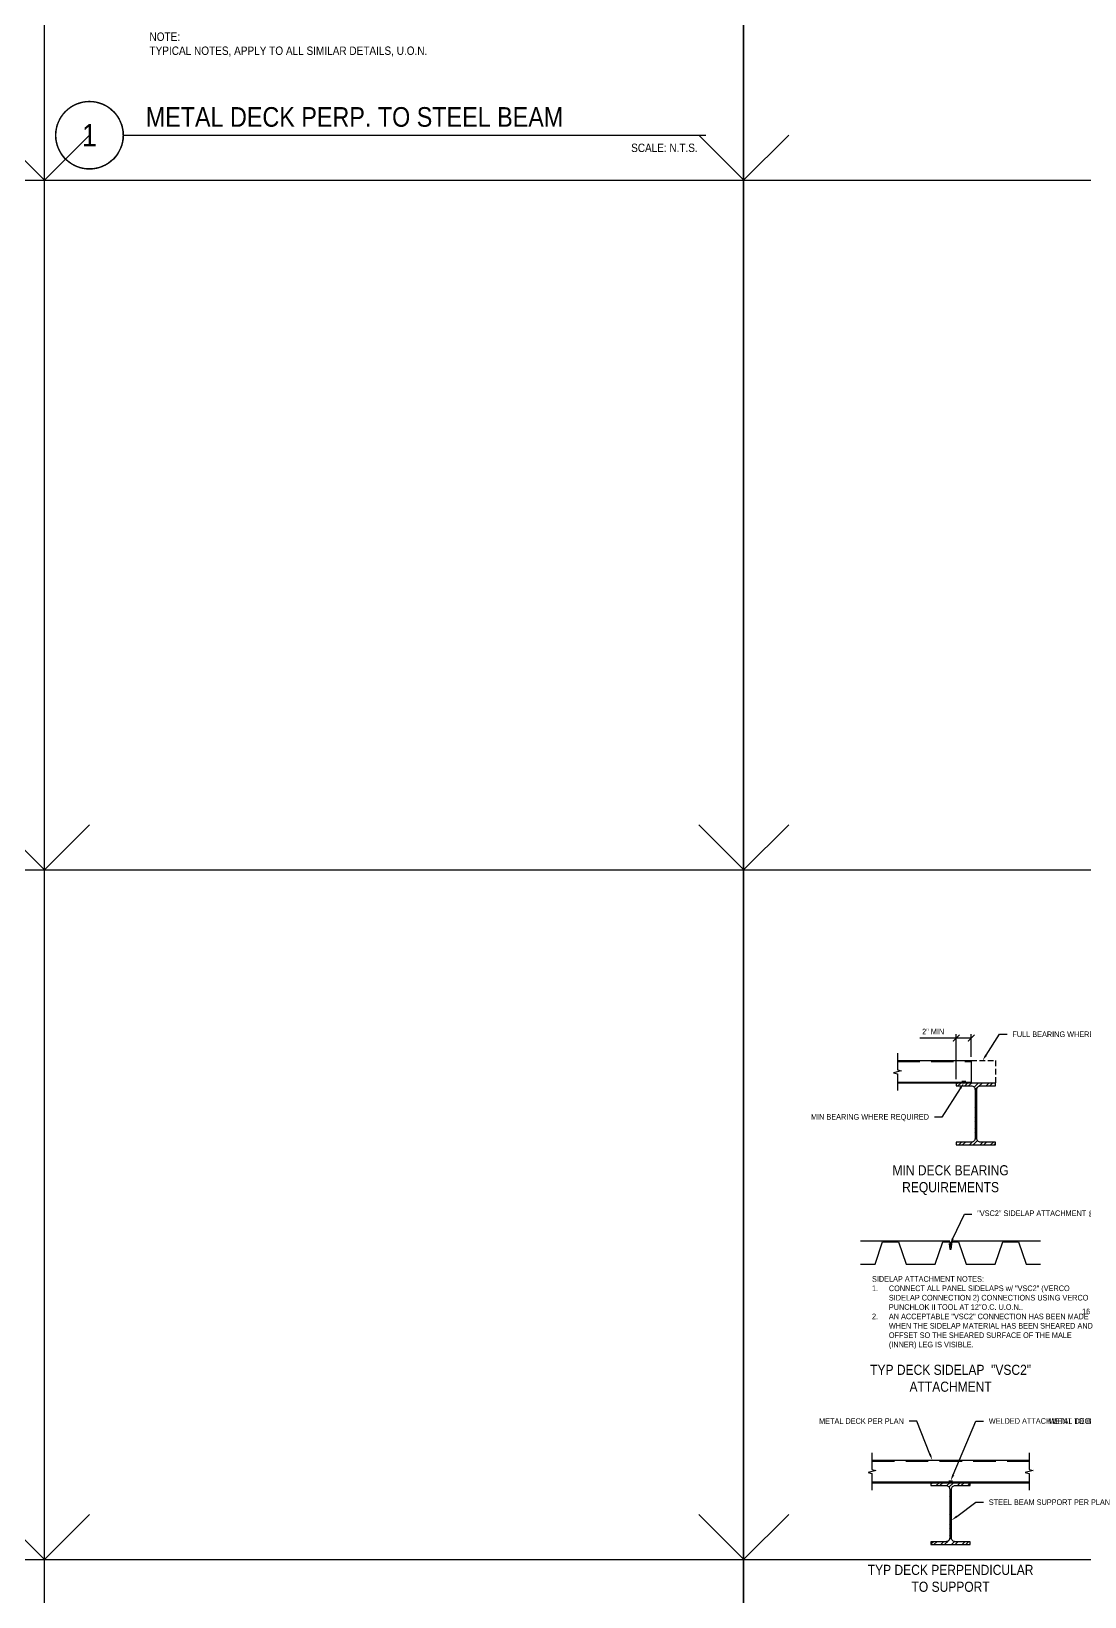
# Model space of a CAD drawing. Header units: inches. Extents: x -16404 to 14624, y -1591 to 16152.
# Drawn here: x -15520.4 to -15380, y 7527 to 7735.9 of the extents above; entities that cross this region are included whole.
import ezdxf
from ezdxf import colors
from ezdxf.entities.mleader import LeaderData, LeaderLine
from ezdxf.enums import TextEntityAlignment as Align
from ezdxf.math import Vec2, Vec3

# ---------------------------------------------------------------- set-up
doc = ezdxf.new("R2010")
doc.units = ezdxf.units.IN
doc.header["$LTSCALE"] = 24
doc.header["$MEASUREMENT"] = 0
for name, pattern in [('DASHED2', [0.375, 0.25, -0.125]), ('HIDDEN2', [0.1875, 0.125, -0.0625]), ('HIDDEN8', [0.04625, 0.03125, -0.015])]:
    doc.linetypes.add(name, pattern=pattern)
doc.layers.get('0').update_dxf_attribs({"linetype": 'CONTINUOUS'})
doc.layers.get('DefPoints').update_dxf_attribs({"color": 251, "linetype": 'CONTINUOUS'})
for name, color, linetype in [('S-ANNO-DIMS', 2, 'CONTINUOUS'), ('S-ANNO-NOTE', 4, 'CONTINUOUS'), ('S-BREAK', 2, 'CONTINUOUS'), ('S-STEEL', 4, 'CONTINUOUS')]:
    doc.layers.add(name, color=color, linetype=linetype)
doc.layers.add('S-ANNO-GRID-NONPLOT', color=251, linetype='CONTINUOUS', plot=False)
doc.layers.add('S-HATCH1', color=1, linetype='CONTINUOUS', transparency=0.5)
doc.styles.add('Arial', font='arial.ttf', dxfattribs={"width": 0.85})
doc.dimstyles.new('DIM-8$0', dxfattribs={"dimscale": 8, "dimtxt": 0.09375, "dimasz": 0.109375, "dimexe": 0.0625, "dimexo": 0.0625, "dimgap": 0.0625, "dimtad": 1, "dimdec": 4, "dimzin": 11, "dimdsep": 46, "dimlunit": 4, "dimtxsty": 'Arial', "dimblk1": 'ARCHTICK', "dimblk2": 'ARCHTICK', "dimsah": 1, "dimcen": 0.125, "dimdle": 0.0625, "dimclrd": 256, "dimclre": 256, "dimclrt": 4, "dimadec": 0, "dimazin": 0, "dimtfac": 1, "dimtdec": 4, "dimtmove": 0, "dimatfit": 3, "dimldrblk": 'ARCHTICK', "dimfxl": 1, "dimtolj": 1, "dimtzin": 11, "dimarcsym": 0})

# ---------------------------------------------------------------- blocks, each defined once
blk = doc.blocks.new('W8x21')
at = {"layer": 'S-HATCH1'}
h = blk.add_hatch(dxfattribs=at)
h.set_pattern_fill('STEEL', color=256, scale=8, style=0)
h.set_pattern_definition([(45, (-55.7914, -336.0449), (-0.7071068, 0.7071068), []), (45, (-55.7914, -335.5449), (-0.7071068, 0.7071068), [])])
edge = h.paths.add_edge_path()
edge.add_line((2.625, -4.125), (2.625, -3.75))
edge.add_line((2.625, -3.75), (0.625, -3.75))
edge.add_arc((0.625, -3.25), 0.5, 180, 270, ccw=False)
edge.add_line((0.125, -3.25), (0.125, 3.25))
edge.add_arc((0.625, 3.25), 0.5, 90, 180, ccw=False)
edge.add_line((0.625, 3.75), (2.625, 3.75))
edge.add_line((2.625, 3.75), (2.625, 4.125))
edge.add_line((2.625, 4.125), (-2.625, 4.125))
edge.add_line((-2.625, 4.125), (-2.625, 3.75))
edge.add_line((-2.625, 3.75), (-0.625, 3.75))
edge.add_arc((-0.625, 3.25), 0.5, 0, 90, ccw=False)
edge.add_line((-0.125, 3.25), (-0.125, -3.25))
edge.add_arc((-0.625, -3.25), 0.5, -90, 0, ccw=False)
edge.add_line((-0.625, -3.75), (-2.625, -3.75))
edge.add_line((-2.625, -3.75), (-2.625, -4.125))
edge.add_line((-2.625, -4.125), (2.625, -4.125))
at = {"layer": 'S-STEEL'}
blk.add_lwpolyline([(2.625, -4.125), (2.625, -3.75), (0.625, -3.75, -0.4142136), (0.125, -3.25), (0.125, 3.25, -0.4142136), (0.625, 3.75), (2.625, 3.75), (2.625, 4.125), (-2.625, 4.125), (-2.625, 3.75), (-0.625, 3.75, -0.4142136), (-0.125, 3.25), (-0.125, -3.25, -0.4142136), (-0.625, -3.75), (-2.625, -3.75), (-2.625, -4.125)], format="xyb", close=True, dxfattribs=at)
blk = doc.blocks.new('_ARCHTICK')
at = {"color": 0, "linetype": 'ByBlock', "const_width": 0.15}
blk.add_lwpolyline([(-0.5, -0.5), (0.5, 0.5)], dxfattribs=at)
blk = doc.blocks.new('*D2204')
at = {"layer": 'DefPoints', "color": 0, "transparency": 16777216}
for p in [(-15395.09, 7601.56), (-15395.09, 7598.56), (-15397.09, 7595.56)]:
    blk.add_point(p, dxfattribs=at)
at = {"layer": 'S-ANNO-DIMS', "lineweight": -2, "transparency": 16777216}
for p, q in [((-15397.09, 7601.56), (-15401.96, 7601.56)), ((-15395.09, 7601.56), (-15397.59, 7601.56)), ((-15397.09, 7596.06), (-15397.09, 7602.06)), ((-15395.09, 7599.06), (-15395.09, 7602.06))]:
    blk.add_line(p, q, dxfattribs=at)
at = {"layer": 'S-ANNO-DIMS', "lineweight": -2, "transparency": 16777216, "xscale": 0.875, "yscale": 0.875, "zscale": 0.875, "rotation": 180}
blk.add_blockref('_ARCHTICK', (-15397.09, 7601.56), dxfattribs=at)
at = {"layer": 'S-ANNO-DIMS', "lineweight": -2, "transparency": 16777216, "xscale": 0.875, "yscale": 0.875, "zscale": 0.875}
blk.add_blockref('_ARCHTICK', (-15395.09, 7601.56), dxfattribs=at)
at = {"layer": 'S-ANNO-DIMS', "color": 4, "transparency": 16777216, "insert": (-15400.17, 7602.43), "char_height": 0.75, "attachment_point": 5, "style": 'Arial'}
blk.add_mtext('\\A1;2" MIN', dxfattribs=at)
blk = doc.blocks.new('*U332')
at = {"const_width": 0.188}
for points in [[(-4.5, 0, -1), (4.5, 0, 3.732051)], [(-4.5, 0, 1), (4.5, 0, -3.732051)]]:
    blk.add_lwpolyline(points, format="xyb", dxfattribs=at)
blk.add_lwpolyline([(4.5, 0), (82.21, 0)], dxfattribs=at)
blk.add_circle((0, 0), 4.5)
at = {"style": 'Arial', "width": 0.85}
for tag, p in [('DWG_TITLE_1', (7.5, 6.19)), ('DWG_TITLE_2', (7.5, 2.44))]:
    blk.add_attdef(tag, text='', height=2.62, dxfattribs=at).set_placement(p, align=Align.MIDDLE_LEFT)
blk.add_attdef('#', text='', height=3, dxfattribs=at).set_placement((0, 0), align=Align.MIDDLE_CENTER)
blk.add_attdef('SCALE', text='', height=1.12, dxfattribs=at).set_placement((81.08, -1.12), align=Align.TOP_RIGHT)
blk = doc.blocks.new('Se_24x36_DETAILS_GRID')
for p, q in [((0, 23), (7.767, 23)), ((0, 15.333), (0, 23)), ((15.535, 23), (23.302, 23)), ((23.302, 23), (31.07, 23)), ((23.302, 15.333), (23.302, 23)), ((31.07, 15.333), (31.07, 23)), ((0, 15.333), (0.5, 15.833)), ((23.302, 15.333), (23.802, 15.833)), ((0, 15.333), (7.767, 15.333)), ((0, 7.667), (0, 15.333)), ((15.535, 15.333), (23.302, 15.333)), ((23.302, 15.333), (31.07, 15.333)), ((23.302, 7.667), (23.302, 15.333)), ((31.07, 7.667), (31.07, 15.333)), ((0, 7.667), (0.5, 8.167)), ((23.302, 7.667), (23.802, 8.167)), ((0, 7.667), (7.767, 7.667)), ((0, 0), (0, 7.667)), ((15.535, 7.667), (23.302, 7.667)), ((23.302, 7.667), (31.07, 7.667)), ((23.302, 0), (23.302, 7.667)), ((31.07, 0), (31.07, 7.667)), ((0, 0), (0.5, 0.5)), ((23.302, 0), (23.802, 0.5)), ((0, 0), (7.767, 0)), ((15.535, 0), (23.302, 0)), ((23.302, 0), (31.07, 0))]:
    blk.add_line(p, q)
at = {"linetype": 'DASHED2', "ltscale": 0.5}
for p, q in [((23.302, 15.333), (22.802, 15.833)), ((31.07, 15.333), (30.57, 15.833)), ((23.302, 7.667), (22.802, 8.167)), ((31.07, 7.667), (30.57, 8.167)), ((23.302, 0), (22.802, 0.5)), ((31.07, 0), (30.57, 0.5))]:
    blk.add_line(p, q, dxfattribs=at)

msp = doc.modelspace()

# ---------------------------------------------------------------- linework, layer by layer
at = {"layer": 'S-BREAK'}
for points in [[(-15404.94531, 7599.55867), (-15404.94531, 7597.31106), (-15404.42641, 7597.18486), (-15405.46421, 7596.93248), (-15404.94531, 7596.80629), (-15404.94531, 7594.55867)], [(-15408.32371, 7546.2499), (-15408.32371, 7544.00228), (-15407.80481, 7543.87609), (-15408.84261, 7543.6237), (-15408.32371, 7543.49751), (-15408.32371, 7541.2499)], [(-15387.36551, 7546.2499), (-15387.36551, 7544.00228), (-15386.84661, 7543.87609), (-15387.88441, 7543.6237), (-15387.36551, 7543.49751), (-15387.36551, 7541.2499)]]:
    msp.add_lwpolyline(points, dxfattribs=at)
at = {"layer": 'S-STEEL', "color": 6}
for p, q in [((-15396.32737, 7595.80867), (-15395.82737, 7595.80867)), ((-15398.08475, 7542.4999), (-15397.58475, 7542.4999))]:
    msp.add_line(p, q, dxfattribs=at)
at = {"layer": 'S-STEEL'}
for points in [[(-15404.94531, 7598.55867), (-15395.0912, 7598.55867), (-15395.0912, 7595.55867), (-15404.94531, 7595.55867)], [(-15408.32371, 7545.2499), (-15387.36551, 7545.2499)], [(-15408.32371, 7542.2499), (-15387.36551, 7542.2499)]]:
    msp.add_lwpolyline(points, dxfattribs=at)
at = {"layer": 'S-STEEL', "color": 2, "linetype": 'HIDDEN2'}
for points in [[(-15404.94531, 7598.43367), (-15395.0912, 7598.43367)], [(-15408.32371, 7545.1249), (-15387.36551, 7545.1249)]]:
    msp.add_lwpolyline(points, dxfattribs=at)
at = {"layer": 'S-STEEL', "color": 1, "linetype": 'HIDDEN8'}
msp.add_lwpolyline([(-15395.0912, 7598.55867), (-15391.8412, 7598.55867), (-15391.8412, 7595.55867)], dxfattribs=at)
at = {"layer": 'S-STEEL', "color": 3}
for points in [[(-15404.94531, 7595.68367), (-15395.0912, 7595.68367)], [(-15397.65247, 7574.49728), (-15385.83997, 7574.49728)], [(-15408.32371, 7542.3749), (-15387.36551, 7542.3749)]]:
    msp.add_lwpolyline(points, dxfattribs=at)
at = {"layer": 'S-STEEL', "color": 2}
for points in [[(-15409.83997, 7574.49728), (-15397.96497, 7574.49728)], [(-15409.83997, 7571.39728), (-15407.90247, 7571.39728), (-15406.90247, 7574.39728), (-15404.77747, 7574.39728), (-15403.77747, 7571.39728), (-15399.90247, 7571.39728), (-15398.90247, 7574.39728), (-15397.96497, 7574.39728), (-15397.87122, 7573.64728)]]:
    msp.add_lwpolyline(points, dxfattribs=at)
at = {"layer": 'S-STEEL', "color": 5}
msp.add_lwpolyline([(-15398.05872, 7574.14728), (-15397.96497, 7573.39728), (-15397.77747, 7573.39728), (-15397.65247, 7574.39728), (-15396.77747, 7574.39728), (-15395.77747, 7571.39728), (-15391.90247, 7571.39728), (-15390.90247, 7574.39728), (-15388.77747, 7574.39728), (-15387.77747, 7571.39728), (-15385.83997, 7571.39728)], dxfattribs=at)

# ---------------------------------------------------------------- block references
at = {"layer": 'S-ANNO-GRID-NONPLOT', "xscale": 12, "yscale": 12, "zscale": 12}
for p in [(-15798.26811, 7716), (-15425.43172, 7716), (-15798.26811, 7440), (-15425.43172, 7440)]:
    msp.add_blockref('Se_24x36_DETAILS_GRID', p, dxfattribs=at)
at = {"layer": 'S-ANNO-NOTE'}
msp.add_blockref('*U332', (-15512.64082, 7722), dxfattribs=at).add_auto_attribs({'#': '1', 'DWG_TITLE_2': 'METAL DECK PERP. TO STEEL BEAM', 'SCALE': 'SCALE: N.T.S.'})
at = {"layer": 'S-STEEL'}
for p in [(-15394.4662, 7591.43367), (-15397.84461, 7538.1249)]:
    msp.add_blockref('W8x21', p, dxfattribs=at)

# ---------------------------------------------------------------- texts
at = {"layer": 'S-ANNO-NOTE', "color": 4, "linetype": 'Continuous', "insert": (-15504.64077, 7732.50001), "char_height": 1.125, "width": 62.7381253, "attachment_point": 7, "style": 'Arial'}
msp.add_mtext('\\A1;NOTE:\\PTYPICAL NOTES, APPLY TO ALL SIMILAR DETAILS, U.O.N.', dxfattribs=at)
at = {"layer": 'S-ANNO-NOTE', "color": 6, "char_height": 1.35, "attachment_point": 2, "style": 'Arial'}
for s, insert, width in [('MIN DECK BEARING REQUIREMENTS', (-15397.84461, 7584.60116), 17.4934682), ('\\A1;TYP DECK SIDELAP  "VSC2" ATTACHMENT', (-15397.84461, 7557.9817), 23.2514509), ('TYP DECK PERPENDICULAR TO SUPPORT', (-15397.84461, 7531.29238), 23.8927553)]:
    msp.add_mtext(s, dxfattribs=dict(at, insert=insert, width=width))
at = {"layer": 'S-ANNO-NOTE', "insert": (-15408.32371, 7569.80508), "char_height": 0.75, "width": 27.2995612, "attachment_point": 1, "style": 'Arial'}
msp.add_mtext('SIDELAP ATTACHMENT NOTES:\\P\\pi-2.25,l2.25,t2.25;1.^ICONNECT ALL PANEL SIDELAPS w/ "VSC2" (VERCO SIDELAP CONNECTION 2) CONNECTIONS USING VERCO PUNCHLOK II TOOL AT 12"O.C. U.O.N..\\P2.^IAN ACCEPTABLE "VSC2" CONNECTION HAS BEEN MADE WHEN THE SIDELAP MATERIAL HAS BEEN SHEARED AND OFFSET SO THE SHEARED SURFACE OF THE MALE (INNER) LEG IS VISIBLE.', dxfattribs=at)

# ---------------------------------------------------------------- dimensions: what is measured, and where the dimension line sits
at = {"layer": 'S-ANNO-DIMS'}
dim = msp.add_linear_dim(base=(-15395.0912, 7601.55573), p1=(-15397.0912, 7595.55867), p2=(-15395.0912, 7598.55867), text='<> MIN', dimstyle='DIM-8$0', dxfattribs=at)
dim.commit()
dim.dimension.update_dxf_attribs({"geometry": '*D2204', "text_midpoint": (-15400.1662, 7601.55573), "dimtype": 160})

# ---------------------------------------------------------------- leaders
at = {"layer": 'S-ANNO-NOTE'}
ml = msp.add_multileader_mtext('Standard', dxfattribs=at)
ml.set_content('\\A1;SHEATHING PER PLAN', color=4, style='Arial')
ml.set_leader_properties(color=2)
ml.build(insert=Vec2(0, 0))
ml.multileader.update_dxf_attribs({"dogleg_length": 0.36, "arrow_head_size": 1.3125, "scale": 12})
ctx = ml.context
ctx.base_point, ctx.scale, ctx.char_height, ctx.arrow_head_size, ctx.landing_gap_size, ctx.plane_origin = Vec3(-15232.44994, 7621.0874), 12, 1.125, 1.3125, 1.08, Vec3(-15168.85976, 7916.84642)
ctx.text_align_type = 2
notes = []
notes.append((ctx, [(0, (1, 1, 0), (-15214.18723, 7621.0874), (-1, 0), 1.5, [(0, [(-15208.63062, 7609.31141)], 0, [])])]))
ctx.mtext.insert, ctx.mtext.width, ctx.mtext.alignment, ctx.mtext.flow_direction = Vec3(-15216.76723, 7621.65949), 15.3395772, 3, 5
ml = msp.add_multileader_mtext('Standard', dxfattribs=at)
ml.set_content('\\A1;BEAM/JOIST PER PLAN', color=4, style='Arial')
ml.set_leader_properties(color=2)
ml.build(insert=Vec2(0, 0))
ml.multileader.update_dxf_attribs({"dogleg_length": 0.36, "arrow_head_size": 1.3125, "scale": 12})
ctx = ml.context
ctx.base_point, ctx.scale, ctx.char_height, ctx.arrow_head_size, ctx.landing_gap_size, ctx.plane_origin = Vec3(-15233.22404, 7616.03348), 12, 1.125, 1.3125, 1.08, Vec3(-15168.85976, 7901.28496)
ctx.text_align_type = 2
notes.append((ctx, [(0, (1, 1, 0), (-15214.85045, 7616.03348), (-1, 0), 1.5, [(0, [(-15212.13062, 7608.68641)], 0, [])])]))
ctx.mtext.insert, ctx.mtext.width, ctx.mtext.alignment, ctx.mtext.flow_direction = Vec3(-15217.43045, 7616.60557), 15.3395772, 3, 5
ml = msp.add_multileader_mtext('Standard', dxfattribs=at)
ml.set_content('\\A1;{\\H0.7x;\\S1#4;\\H1.42857x;"%%C SCREW EYE w/ FULL THREAD EMBEDDED (1\\H0.7x;\\S1#4;\\H1.42857x;" MIN), INSTALL IN DIRECTION OF WIRE}', color=4, style='Arial')
ml.set_leader_properties(color=2)
ml.build(insert=Vec2(0, 0))
ml.multileader.update_dxf_attribs({"dogleg_length": 0.36, "arrow_head_size": 1.3125, "scale": 12})
ctx = ml.context
ctx.base_point, ctx.scale, ctx.char_height, ctx.arrow_head_size, ctx.landing_gap_size, ctx.plane_origin = Vec3(-15239.87095, 7595.31587), 12, 1.125, 1.3125, 1.08, Vec3(-15170.61761, 7882.12079)
ctx.text_align_type = 2
notes.append((ctx, [(0, (1, 1, 0), (-15214.15601, 7595.31587), (-1, 0), 1.5, [(0, [(-15210.8606, 7605.41172)], 0, [])])]))
ctx.mtext.insert, ctx.mtext.width, ctx.mtext.alignment, ctx.mtext.flow_direction = Vec3(-15216.73601, 7595.88796), 22.2683179, 3, 5
ml = msp.add_multileader_mtext('Standard', dxfattribs=at)
ml.set_content('\\A1;{\\C4;FULL BEARING WHERE AVAILABLE}', color=4, style='Arial')
ml.set_leader_properties(color=2)
ml.build(insert=Vec2(0, 0))
ml.multileader.update_dxf_attribs({"dogleg_length": 0.36, "arrow_head_size": 0.875, "scale": 8})
ctx = ml.context
ctx.base_point, ctx.scale, ctx.char_height, ctx.arrow_head_size, ctx.landing_gap_size, ctx.plane_origin = Vec3(-15390.32588, 7602.0687), 8, 0.75, 0.875, 0.72, Vec3(-15326.46373, 7876.41422)
notes.append((ctx, [(1, (1, 1, 0), (-15391.32588, 7602.0687), (1, 0), 1, [(0, [(-15393.58948, 7598.55867)], 0, [])])]))
ctx.mtext.insert, ctx.mtext.width, ctx.mtext.flow_direction = Vec3(-15389.60588, 7602.4437), 10.1614241, 5
ml = msp.add_multileader_mtext('Standard', dxfattribs=at)
ml.set_content('\\A1;BRACING WIRE', color=4, style='Arial')
ml.set_leader_properties(color=2)
ml.build(insert=Vec2(0, 0))
ml.multileader.update_dxf_attribs({"dogleg_length": 0.36, "arrow_head_size": 1.3125, "scale": 12})
ctx = ml.context
ctx.base_point, ctx.scale, ctx.char_height, ctx.arrow_head_size, ctx.landing_gap_size, ctx.plane_origin = Vec3(-15229.39777, 7583.64595), 12, 1.125, 1.3125, 1.08, Vec3(-15170.61761, 7871.26431)
ctx.text_align_type = 2
notes.append((ctx, [(0, (1, 1, 0), (-15215.96197, 7583.64595), (-1, 0), 1.5, [(0, [(-15205.47893, 7600.15005)], 0, [])])]))
ctx.mtext.insert, ctx.mtext.width, ctx.mtext.alignment, ctx.mtext.flow_direction = Vec3(-15218.54197, 7584.21804), 21.8070608, 3, 5
ml = msp.add_multileader_mtext('Standard', dxfattribs=at)
ml.set_content('\\A1;{\\H0.7x;\\S1#4;\\H1.42857x;"%%C SCREW EYE w/ FULL THREAD EMBEDDED (1\\H0.7x;\\S1#4;\\H1.42857x;" MIN), INSTALL IN DIRECTION OF WIRE}', color=4, style='Arial')
ml.set_leader_properties(color=2)
ml.build(insert=Vec2(0, 0))
ml.multileader.update_dxf_attribs({"dogleg_length": 0.36, "arrow_head_size": 1.3125, "scale": 12})
ctx = ml.context
ctx.base_point, ctx.scale, ctx.char_height, ctx.arrow_head_size, ctx.landing_gap_size, ctx.plane_origin = Vec3(-15190.5756, 7594.02754), 12, 1.125, 1.3125, 1.08, Vec3(-15125.3584, 7875.53011)
ctx.text_align_type = 2
notes.append((ctx, [(0, (1, 1, 0), (-15164.86066, 7594.02754), (-1, 0), 1.5, [(0, [(-15161.57725, 7600.52341)], 0, [])])]))
ctx.mtext.insert, ctx.mtext.width, ctx.mtext.alignment, ctx.mtext.flow_direction = Vec3(-15167.44066, 7594.59963), 22.2683179, 3, 5
ml = msp.add_multileader_mtext('Standard', dxfattribs=at)
ml.set_content('\\A1;MIN BEARING WHERE REQUIRED', color=4, style='Arial')
ml.set_leader_properties(color=2)
ml.build(insert=Vec2(0, 0))
ml.multileader.update_dxf_attribs({"dogleg_length": 0.36, "arrow_head_size": 0.875, "scale": 8})
ctx = ml.context
ctx.base_point, ctx.scale, ctx.char_height, ctx.arrow_head_size, ctx.landing_gap_size, ctx.plane_origin = Vec3(-15409.65159, 7591.02034), 8, 0.75, 0.875, 0.72, Vec3(-15452.4738, 7267.73276)
ctx.text_align_type = 2
notes.append((ctx, [(1, (1, 1, 0), (-15399.00672, 7591.02034), (-1, 0), 1, [(0, [(-15396.08723, 7595.55867)], 0, [])])]))
ctx.mtext.insert, ctx.mtext.width, ctx.mtext.alignment, ctx.mtext.flow_direction = Vec3(-15400.72672, 7591.4245), 9.033009, 3, 5
ml = msp.add_multileader_mtext('Standard', dxfattribs=at)
ml.set_content('\\A1;HANGING WIRE', color=4, style='Arial')
ml.set_leader_properties(color=2)
ml.build(insert=Vec2(0, 0))
ml.multileader.update_dxf_attribs({"dogleg_length": 0.36, "arrow_head_size": 1.3125, "scale": 12})
ctx = ml.context
ctx.base_point, ctx.scale, ctx.char_height, ctx.arrow_head_size, ctx.landing_gap_size, ctx.plane_origin = Vec3(-15180.1935, 7584.88765), 12, 1.125, 1.3125, 1.08, Vec3(-15121.32226, 7872.50601)
ctx.text_align_type = 2
notes.append((ctx, [(0, (1, 1, 0), (-15166.61876, 7584.88765), (-1, 0), 1.5, [(0, [(-15161.23188, 7593.78041)], 0, [])])]))
ctx.mtext.insert, ctx.mtext.width, ctx.mtext.alignment, ctx.mtext.flow_direction = Vec3(-15169.19876, 7585.45974), 21.8070608, 3, 5
ml = msp.add_multileader_mtext('Standard', dxfattribs=at)
ml.set_content('\\A1;"VSC2" SIDELAP ATTACHMENT @12"O.C.', color=4, style='Arial')
ml.set_leader_properties(color=2)
ml.build(insert=Vec2(0, 0))
ml.multileader.update_dxf_attribs({"dogleg_length": 0.36, "arrow_head_size": 0.875, "scale": 8})
ctx = ml.context
ctx.base_point, ctx.scale, ctx.char_height, ctx.arrow_head_size, ctx.landing_gap_size, ctx.plane_origin = Vec3(-15395.01473, 7578.085), 8, 0.75, 0.875, 0.72, Vec3(-15337.24979, 7865.91269)
notes.append((ctx, [(1, (1, 1, 0), (-15396.01473, 7578.085), (1, 0), 1, [(0, [(-15397.9181, 7574.02228)], 0, [])])]))
ctx.mtext.insert, ctx.mtext.width, ctx.mtext.flow_direction = Vec3(-15394.29473, 7578.57025), 10.9881224, 5
ml = msp.add_multileader_mtext('Standard', dxfattribs=at)
ml.set_content('\\A1;CONTINUOUS \\P16 GA STEEL PLATE', color=4, style='Arial')
ml.set_leader_properties(color=2)
ml.build(insert=Vec2(0, 0))
ml.multileader.update_dxf_attribs({"dogleg_length": 0.36, "arrow_head_size": 0.875, "scale": 8})
ctx = ml.context
ctx.base_point, ctx.scale, ctx.char_height, ctx.arrow_head_size, ctx.landing_gap_size, ctx.plane_origin = Vec3(-15377.47173, 7566.34124), 8, 0.75, 0.875, 0.72, Vec3(-15336.05367, 7840.78572)
ctx.text_align_type = 2
notes.append((ctx, [(0, (1, 1, 0), (-15369.13595, 7566.34124), (-1, 0), 1, [(0, [(-15367.41972, 7569.06421)], 0, [])])]))
ctx.mtext.insert, ctx.mtext.width, ctx.mtext.alignment, ctx.mtext.flow_direction = Vec3(-15370.85595, 7566.71624), 6.2647728, 3, 5
ml = msp.add_multileader_mtext('Standard', dxfattribs=at)
ml.set_content('\\A1;METAL DECKING PER PLAN', color=4, style='Arial')
ml.set_leader_properties(color=2)
ml.build(insert=Vec2(0, 0))
ml.multileader.update_dxf_attribs({"dogleg_length": 0.36, "arrow_head_size": 1.3125, "scale": 12})
ctx = ml.context
ctx.base_point, ctx.scale, ctx.char_height, ctx.arrow_head_size, ctx.landing_gap_size, ctx.plane_origin = Vec3(-15234.95022, 7563.48178), 12, 1.125, 1.3125, 1.08, Vec3(-15167.76273, 7867.32644)
ctx.text_align_type = 2
notes.append((ctx, [(0, (1, 1, 0), (-15217.37698, 7563.48178), (-1, 0), 1.5, [(0, [(-15214.79688, 7555.05083)], 0, [])])]))
ctx.mtext.insert, ctx.mtext.width, ctx.mtext.alignment, ctx.mtext.flow_direction = Vec3(-15219.95698, 7564.04428), 15.3395772, 3, 5
ml = msp.add_multileader_mtext('Standard', dxfattribs=at)
ml.set_content('\\A1;(2) #8x{\\H0.7x;\\S1#2;\\H1.42857x;" SELF TAPPING SCREWS}', color=4, style='Arial')
ml.set_leader_properties(color=2)
ml.build(insert=Vec2(0, 0))
ml.multileader.update_dxf_attribs({"dogleg_length": 0.36, "arrow_head_size": 1.3125, "scale": 12})
ctx = ml.context
ctx.base_point, ctx.scale, ctx.char_height, ctx.arrow_head_size, ctx.landing_gap_size, ctx.plane_origin = Vec3(-15231.28188, 7548.94596), 12, 1.125, 1.3125, 1.08, Vec3(-15167.76273, 7838.4637)
ctx.text_align_type = 2
notes.append((ctx, [(0, (1, 1, 0), (-15215.62441, 7548.94596), (-1, 0), 1.5, [(0, [(-15212.82246, 7552.3698)], 0, [])])]))
ctx.mtext.insert, ctx.mtext.width, ctx.mtext.alignment, ctx.mtext.flow_direction = Vec3(-15218.20441, 7549.51805), 15.3395772, 3, 5
ml = msp.add_multileader_mtext('Standard', dxfattribs=at)
ml.set_content('\\A1;{\\C4;METAL DECK PER PLAN}', color=4, style='Arial')
ml.set_leader_properties(color=2)
ml.build(insert=Vec2(0, 0))
ml.multileader.update_dxf_attribs({"dogleg_length": 0.36, "arrow_head_size": 0.875, "scale": 8})
ctx = ml.context
ctx.base_point, ctx.scale, ctx.char_height, ctx.arrow_head_size, ctx.landing_gap_size, ctx.plane_origin = Vec3(-15410.41926, 7550.47319), 8, 0.75, 0.875, 0.72, Vec3(-15354.72398, 7813.05827)
ctx.text_align_type = 2
notes.append((ctx, [(0, (1, 1, 0), (-15402.35613, 7550.47319), (-1, 0), 1, [(0, [(-15400.28117, 7545.2499)], 0, [])])]))
ctx.mtext.insert, ctx.mtext.width, ctx.mtext.alignment, ctx.mtext.flow_direction = Vec3(-15404.07613, 7550.84844), 6.3635768, 3, 5
ml = msp.add_multileader_mtext('Standard', dxfattribs=at)
ml.set_content('\\A1;{\\C4;METAL DECK PER PLAN}', color=4, style='Arial')
ml.set_leader_properties(color=2)
ml.build(insert=Vec2(0, 0))
ml.multileader.update_dxf_attribs({"dogleg_length": 0.36, "arrow_head_size": 0.875, "scale": 8})
ctx = ml.context
ctx.base_point, ctx.scale, ctx.char_height, ctx.arrow_head_size, ctx.landing_gap_size, ctx.plane_origin = Vec3(-15379.89641, 7550.47319), 8, 0.75, 0.875, 0.72, Vec3(-15322.20113, 7813.05827)
ctx.text_align_type = 2
notes.append((ctx, [(0, (1, 1, 0), (-15371.83328, 7550.47319), (-1, 0), 1, [(0, [(-15369.75832, 7545.2499)], 0, [])])]))
ctx.mtext.insert, ctx.mtext.width, ctx.mtext.alignment, ctx.mtext.flow_direction = Vec3(-15373.55328, 7550.84844), 6.3635768, 3, 5
ml = msp.add_multileader_mtext('Standard', dxfattribs=at)
ml.set_content('\\A1;STEEL STRAP 3" WIDE x 12 GAUGE MIN', color=4, style='Arial')
ml.set_leader_properties(color=2)
ml.build(insert=Vec2(0, 0))
ml.multileader.update_dxf_attribs({"dogleg_length": 0.36, "arrow_head_size": 1.3125, "scale": 12})
ctx = ml.context
ctx.base_point, ctx.scale, ctx.char_height, ctx.arrow_head_size, ctx.landing_gap_size, ctx.plane_origin = Vec3(-15232.19261, 7543.57103), 12, 1.125, 1.3125, 1.08, Vec3(-15167.76273, 7836.84297)
ctx.text_align_type = 2
notes.append((ctx, [(0, (1, 1, 0), (-15214.16016, 7543.57103), (-1, 0), 1.5, [(0, [(-15211.02543, 7550.0123)], 0, [])])]))
ctx.mtext.insert, ctx.mtext.width, ctx.mtext.alignment, ctx.mtext.flow_direction = Vec3(-15216.74016, 7544.14312), 15.3395772, 3, 5
ml = msp.add_multileader_mtext('Standard', dxfattribs=at)
ml.set_content('\\A1;{\\C4;WELDED ATTACHMENT TO BEAM FLANGE PER ATTACHMENT PATTERN}', color=4, style='Arial')
ml.set_leader_properties(color=2)
ml.build(insert=Vec2(0, 0))
ml.multileader.update_dxf_attribs({"dogleg_length": 0.36, "arrow_head_size": 0.875, "scale": 8})
ctx = ml.context
ctx.base_point, ctx.scale, ctx.char_height, ctx.arrow_head_size, ctx.landing_gap_size, ctx.plane_origin = Vec3(-15393.47491, 7550.47319), 8, 0.75, 0.875, 0.72, Vec3(-15332.0777, 7825.23268)
notes.append((ctx, [(1, (1, 1, 0), (-15394.47491, 7550.47319), (1, 0), 1, [(0, [(-15397.83475, 7542.4999)], 0, [])])]))
ctx.mtext.insert, ctx.mtext.width, ctx.mtext.flow_direction = Vec3(-15392.75491, 7550.85458), 10.9881224, 5
ml = msp.add_multileader_mtext('Standard', dxfattribs=at)
ml.set_content('\\A1;BRACING WIRE', color=4, style='Arial')
ml.set_leader_properties(color=2)
ml.build(insert=Vec2(0, 0))
ml.multileader.update_dxf_attribs({"dogleg_length": 0.36, "arrow_head_size": 1.3125, "scale": 12})
ctx = ml.context
ctx.base_point, ctx.scale, ctx.char_height, ctx.arrow_head_size, ctx.landing_gap_size, ctx.plane_origin = Vec3(-15229.00511, 7535.83654), 12, 1.125, 1.3125, 1.08, Vec3(-15167.76273, 7833.04448)
ctx.text_align_type = 2
notes.append((ctx, [(0, (1, 1, 0), (-15215.56931, 7535.83654), (-1, 0), 1.5, [(0, [(-15203.01186, 7542.25046)], 0, [])])]))
ctx.mtext.insert, ctx.mtext.width, ctx.mtext.alignment, ctx.mtext.flow_direction = Vec3(-15218.14931, 7536.40863), 15.3395772, 3, 5
ml = msp.add_multileader_mtext('Standard', dxfattribs=at)
ml.set_content('\\A1;{\\C4;STEEL BEAM SUPPORT PER PLAN}', color=4, style='Arial')
ml.set_leader_properties(color=2)
ml.build(insert=Vec2(0, 0))
ml.multileader.update_dxf_attribs({"dogleg_length": 0.36, "arrow_head_size": 0.875, "scale": 8})
ctx = ml.context
ctx.base_point, ctx.scale, ctx.char_height, ctx.arrow_head_size, ctx.landing_gap_size, ctx.plane_origin = Vec3(-15393.47491, 7539.65192), 8, 0.75, 0.875, 0.72, Vec3(-15354.72398, 7809.78344)
notes.append((ctx, [(1, (1, 1, 0), (-15394.47491, 7539.65192), (1, 0), 1, [(0, [(-15397.71961, 7537.22558)], 0, [])])]))
ctx.mtext.insert, ctx.mtext.width, ctx.mtext.flow_direction = Vec3(-15392.75491, 7540.02692), 6.3635768, 5
ml = msp.add_multileader_mtext('Standard', dxfattribs=at)
ml.set_content('\\A1;HANGER WIRE-TIE TO #3 BAR w/ 3 WRAPS AROUND BAR AND ONE WRAP AROUND WIRE', color=4, style='Arial')
ml.set_leader_properties(color=2)
ml.build(insert=Vec2(0, 0))
ml.multileader.update_dxf_attribs({"dogleg_length": 0.36, "arrow_head_size": 1.3125, "scale": 12})
ctx = ml.context
ctx.base_point, ctx.scale, ctx.char_height, ctx.arrow_head_size, ctx.landing_gap_size, ctx.plane_origin = Vec3(-15193.93502, 7535.83654), 12, 1.125, 1.3125, 1.08, Vec3(-15129.66214, 7823.25817)
ctx.text_align_type = 2
notes.append((ctx, [(0, (1, 1, 0), (-15173.44606, 7535.83654), (-1, 0), 1.5, [(0, [(-15168.36752, 7539.88368)], 0, [])])]))
ctx.mtext.insert, ctx.mtext.width, ctx.mtext.alignment, ctx.mtext.flow_direction = Vec3(-15176.02606, 7536.40863), 17.7858413, 3, 5
for ctx, leaders in notes:
    for number, flags, end, landing, length, lines in leaders:
        leader = LeaderData()
        leader.index, (leader.has_last_leader_line, leader.has_dogleg_vector, leader.attachment_direction) = number, flags
        leader.last_leader_point, leader.dogleg_vector, leader.dogleg_length = Vec3(end), Vec3(landing), length
        for number, points, colour, breaks in lines:
            line = LeaderLine()
            line.index, line.vertices, line.color, line.breaks = number, Vec3.list(points), colors.encode_raw_color(colour), breaks
            leader.lines.append(line)
        ctx.leaders.append(leader)

doc.saveas('drawing.dxf')
